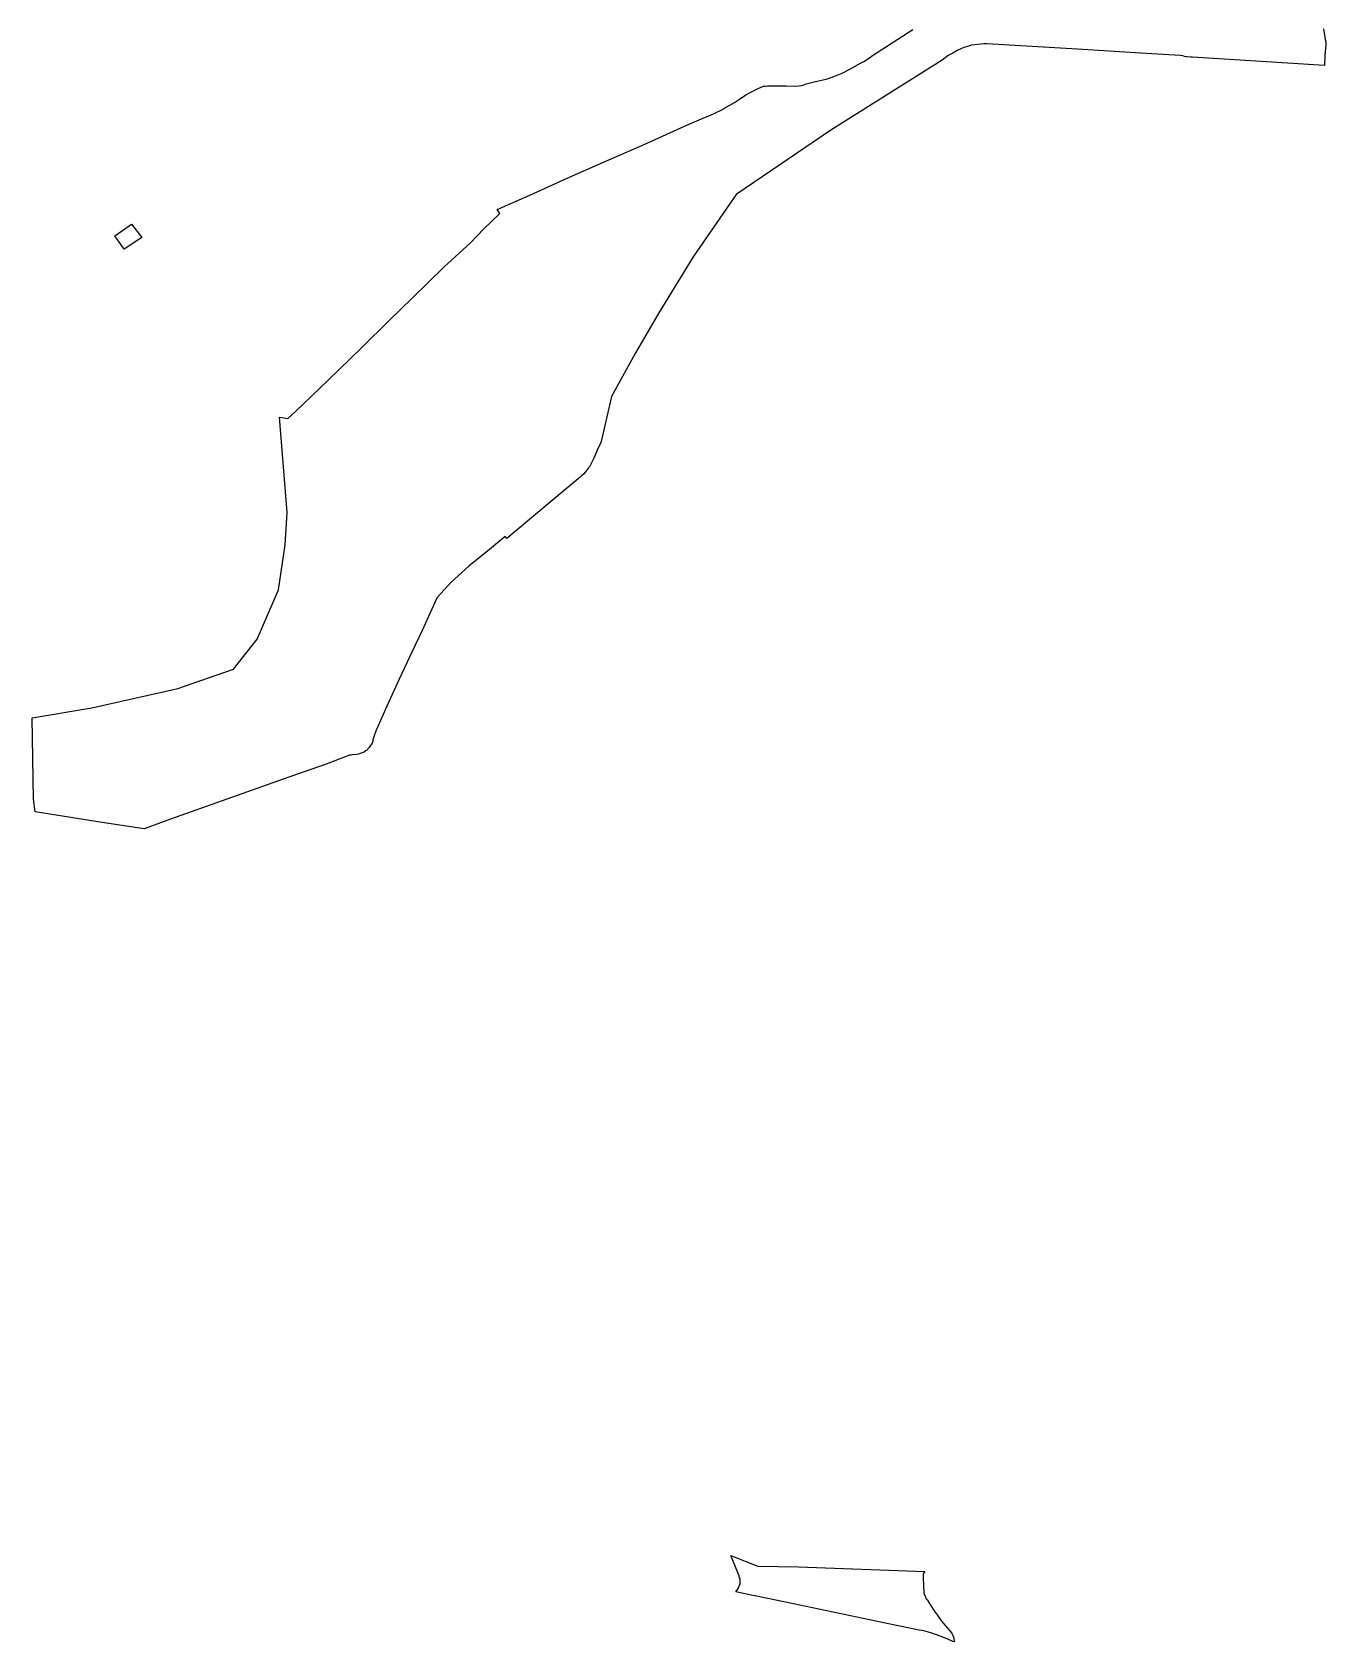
# Model space of a CAD drawing. Header units: metres. Extents: x 553506 to 563855, y 142925 to 150243.
# Drawn here: x 553506 to 554176, y 145179 to 146012 of the extents above; entities that cross this region are included whole.
import ezdxf

# ---------------------------------------------------------------- set-up
doc = ezdxf.new("R2010")
doc.units = ezdxf.units.M
doc.layers.add('C-ANCIENT_WOODLAND', color=94, linetype='Continuous')
doc.layers.add('C-BUILDINGS', color=8, linetype='Continuous')

msp = doc.modelspace()

# ---------------------------------------------------------------- linework, layer by layer
at = {"layer": 'C-ANCIENT_WOODLAND'}
msp.add_lwpolyline([(554174.3, 146013.7), (554175.5, 146006.4), (554175.5, 146005.5), (554175, 146000), (554174.9, 145994.8), (554106.5, 145999), (554105.5, 145999), (554103.6, 145999.2), (554103.3, 145999.2), (554102.3, 145999.4), (554101.5, 145999.7), (554100.1, 146000), (554079.6, 146001.2), (554046.9, 146003.2), (554014.7, 146005.1), (554000, 146005.9), (553998.5, 146005.9), (553995.3, 146005.7), (553993.7, 146005.5), (553992.1, 146005.2), (553991.1, 146004.9), (553989.5, 146004.5), (553988.1, 146004), (553986.5, 146003.4), (553985.1, 146002.7), (553984.7, 146002.6), (553982.5, 146001.2), (553980.1, 146000), (553976.9, 145997.6), (553919.2262, 145961.313), (553870.3052, 145927.9577), (553870.3052, 145927.9577), (553848.0684, 145895.7143), (553830.2789, 145866.8065), (553818.0486, 145845.6815), (553805.8184, 145823.4446), (553800.5, 145800.2), (553799.7, 145798.4), (553798.9, 145796.8), (553796.7, 145791.6), (553794.3, 145787), (553793.9, 145786.6), (553792.3, 145784.4), (553791.3, 145783.3), (553790.3, 145782.4), (553789.5, 145781.7), (553772.9, 145767.9), (553751.6, 145749.9), (553750.7, 145750.9), (553742.7, 145744.3), (553731.9, 145735.7), (553722.7, 145727.4), (553715.5, 145719.4), (553715.3, 145719.1), (553712.7, 145713.4), (553707.7, 145702.4), (553702.5, 145691.1), (553695.9, 145677.2), (553689.5, 145663.2), (553684.3, 145651.5), (553684.1, 145651.2), (553683.5, 145649.2), (553683.3, 145648.8), (553682.7, 145647.3), (553682.7, 145647.1), (553682.3, 145645.9), (553682.3, 145645.3), (553681.9, 145644.1), (553680.7, 145642.3), (553680.3, 145641.8), (553678.9, 145640.3), (553678.3, 145640), (553677.9, 145639.6), (553676.7, 145639), (553675.7, 145638.6), (553674.7, 145638.3), (553673.7, 145638.1), (553671.7, 145637.9), (553671.1, 145637.8), (553670.1, 145637.8), (553658.1, 145633.2), (553635.9, 145625.3), (553577.5, 145604.7), (553563.86, 145599.64), (553542.1, 145603), (553518.3, 145606.8), (553507.4202, 145608.5121), (553506.6691, 145614.9916), (553505.909, 145657.087), (553536.7528, 145662.2276), (553581.2264, 145672.2342), (553610.1343, 145682.2408), (553622.3645, 145697.8066), (553633.483, 145723.3789), (553636.8185, 145746.7276), (553637.9303, 145763.4052), (553633.9, 145812.8), (553638.3, 145812), (553642.12, 145815.66), (553658.9, 145831.7), (553676.5, 145848.8), (553690.5, 145862.6), (553702.7, 145874.5), (553719.1, 145890.6), (553732.7, 145902.9), (553739.7, 145910.2), (553747.9, 145918.2), (553746.5, 145920.2), (553763.5, 145927.7), (553782.9, 145936.4), (553801.7, 145944.8), (553822.6, 145953.9), (553843.5, 145963.3), (553853.5, 145967.7), (553856.1, 145968.7), (553858.5, 145969.7), (553863.5, 145972.2), (553863.9, 145972.5), (553869.5, 145975.6), (553872.5, 145977.7), (553875.3, 145979.5), (553877.5, 145980.8), (553879.3, 145981.6), (553882.1, 145983), (553884.5, 145984), (553885.5, 145984.1), (553886.5, 145984.3), (553891.1, 145984.3), (553894.5, 145984.2), (553896.1, 145984.2), (553900.6, 145984.1), (553902.7, 145984.2), (553904.1, 145984.4), (553904.9, 145984.6), (553905.7, 145984.9), (553906.6, 145985.2), (553907.9, 145985.6), (553910.1, 145986.1), (553910.6, 145986.3), (553914.5, 145987.1), (553916.9, 145987.7), (553919.5, 145988.5), (553921.7, 145989.4), (553922.6, 145989.7), (553925.1, 145990.8), (553929.5, 145993), (553934.7, 145996), (553936.3, 145996.8), (553939.3, 145998.7), (553940.9, 146000), (553961.7, 146013.4)], dxfattribs=at)
msp.add_lwpolyline([(553967.1, 145211.4), (553967.3, 145208.5), (553967.5, 145204.2), (553967.6, 145203.6), (553967.7, 145203.1), (553967.9, 145203), (553968.1, 145202.5), (553968.3, 145202.1), (553968.5, 145201.6), (553968.7, 145201.2), (553969.1, 145200.7), (553969.6, 145200), (553969.6, 145199.8), (553972.7, 145195), (553974.3, 145192.8), (553976.6, 145189.6), (553978.6, 145187.1), (553981.9, 145183.3), (553982.5, 145182.2), (553982.6, 145181.9), (553982.7, 145181.7), (553982.7, 145181.4), (553982.9, 145181.1), (553983.2, 145178.9), (553982.5, 145179.1), (553979.9, 145180.2), (553975.9, 145181.9), (553971.1, 145183.5), (553968.6, 145184.2), (553967.5, 145184.5), (553965.1, 145185), (553949.1, 145188.2), (553929.5, 145192.3), (553906.5, 145197.2), (553887.6, 145201.1), (553886.63, 145201.29), (553879.1, 145202.8), (553878, 145203.1), (553870.1, 145204.7), (553870.5, 145205.2), (553870.6, 145205.5), (553870.9, 145205.9), (553871.5, 145206.9), (553871.7, 145207.4), (553872.1, 145208.2), (553872.3, 145208.7), (553872.3, 145211.5), (553872.1, 145212), (553871.9, 145212.6), (553871.9, 145213.2), (553871.5, 145213.7), (553871.3, 145214.3), (553867.5309, 145223.6474), (553881.4435, 145218.1265), (553902.5388, 145217.7807), (553967.9, 145215.3), (553967.1, 145214.1), (553967.1, 145211.4)], close=True, dxfattribs=at)
at = {"layer": 'C-BUILDINGS'}
msp.add_lwpolyline([(553562.6899, 145905.7103), (553553.5735, 145899.762), (553548.7181, 145906.6172), (553557.2656, 145912.6487), (553562.6899, 145905.7103)], close=True, dxfattribs=at)

doc.saveas('drawing.dxf')
